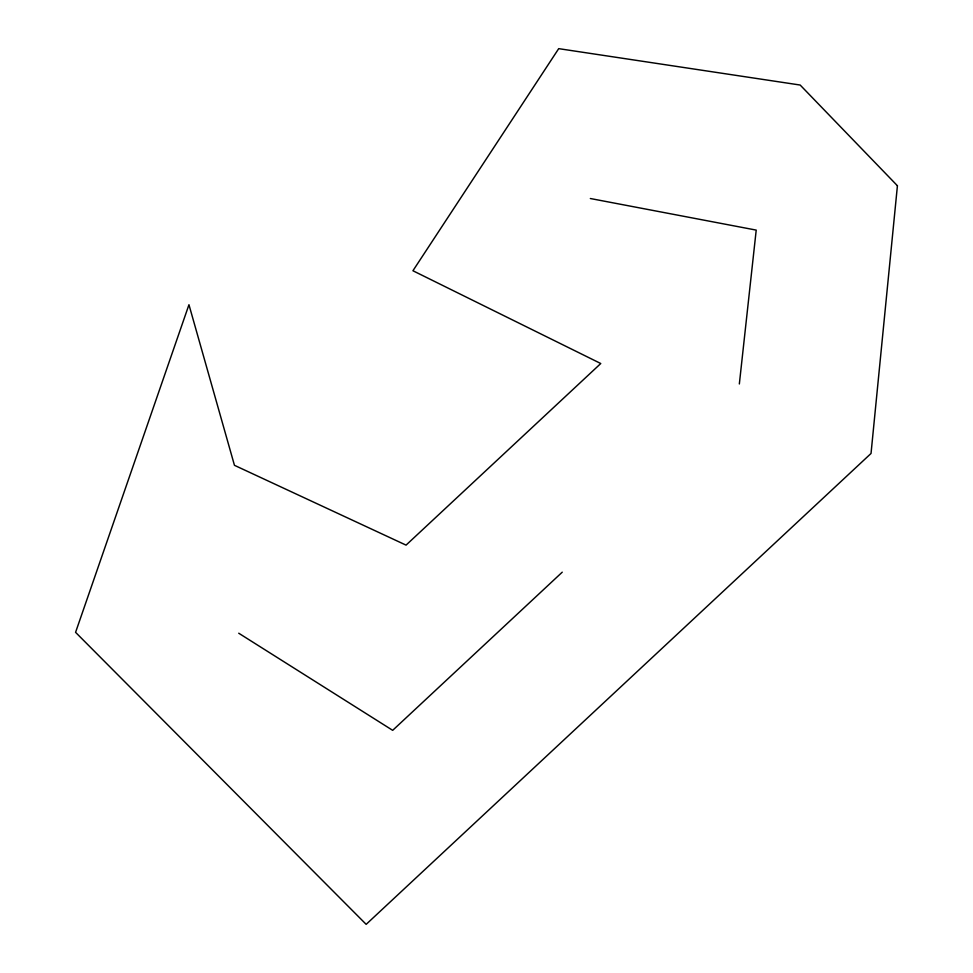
<?xml version="1.0" encoding="UTF-8"?>
<svg xmlns="http://www.w3.org/2000/svg" width="973" height="973" viewBox="0 0 973 973"><rect width="100%" height="100%" fill="white"/><g stroke="black" fill="none" stroke-linecap="round" stroke-linejoin="round"><path stroke-width="1.46" d="M739.346 383.97L756.216 230.102L590.343 198.516M562.248 572.173L392.678 730.334L238.726 633.216M897.422 185.746L871.03 453.467L366.164 924.35L75.578 632.341L188.957 304.719L234.457 465.313L406.057 545.123L600.767 363.525L412.929 270.749L558.709 48.65L800.171 85.04L897.422 185.746"/></g></svg>
